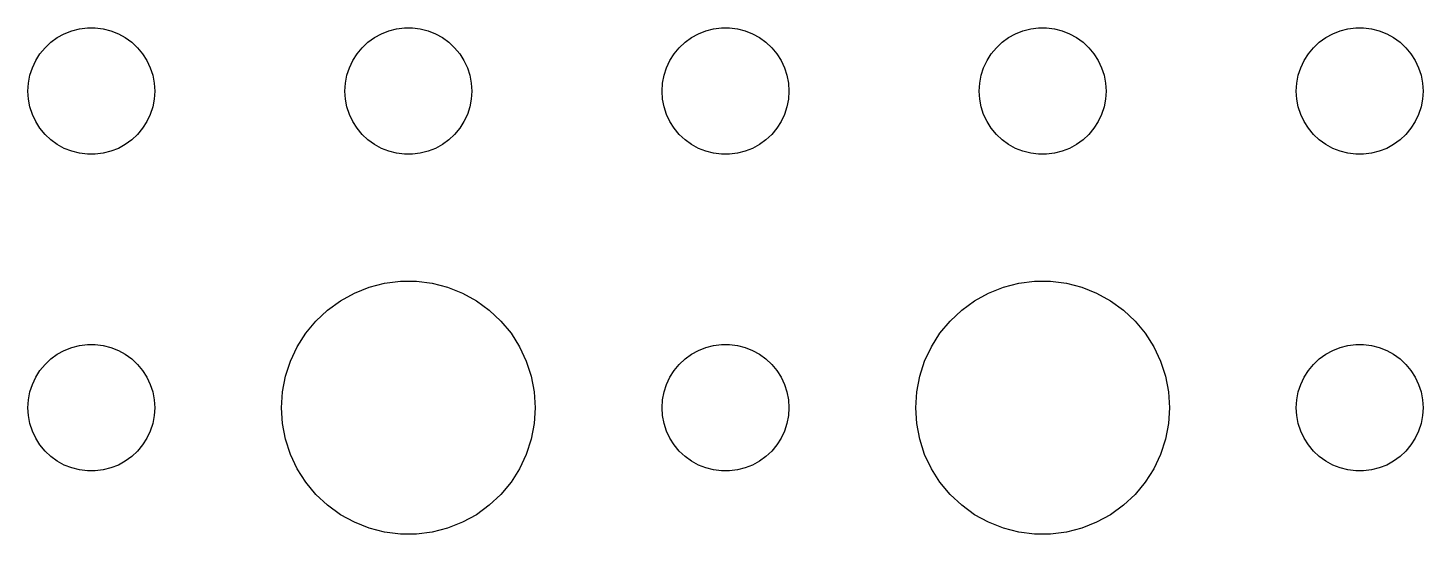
# Model space of a CAD drawing. Header units: metres. Extents: x -157 to 157, y -157 to 157.
# Drawn here: x -114 to -81, y 42.01 to 54 of the extents above; entities that cross this region are included whole.
import ezdxf

# ---------------------------------------------------------------- set-up
doc = ezdxf.new("R2010")
doc.units = ezdxf.units.M

msp = doc.modelspace()

# ---------------------------------------------------------------- linework, layer by layer
for p, q in [((-113.304, 53.7665), (-113.139, 53.8572)), ((-113.139, 53.8572), (-112.964, 53.9266)), ((-112.964, 53.9266), (-112.781, 53.9734)), ((-112.781, 53.9734), (-112.594, 53.997)), ((-112.594, 53.997), (-112.406, 53.997)), ((-112.406, 53.997), (-112.219, 53.9734)), ((-112.219, 53.9734), (-112.036, 53.9266)), ((-112.036, 53.9266), (-111.861, 53.8572)), ((-111.861, 53.8572), (-111.696, 53.7665)), ((-105.804, 53.7665), (-105.639, 53.8572)), ((-105.639, 53.8572), (-105.464, 53.9266)), ((-105.464, 53.9266), (-105.281, 53.9734)), ((-105.281, 53.9734), (-105.094, 53.997)), ((-105.094, 53.997), (-104.906, 53.997)), ((-104.906, 53.997), (-104.719, 53.9734)), ((-104.719, 53.9734), (-104.536, 53.9266)), ((-104.536, 53.9266), (-104.361, 53.8572)), ((-104.361, 53.8572), (-104.196, 53.7665)), ((-98.3037, 53.7665), (-98.1387, 53.8572)), ((-98.1387, 53.8572), (-97.9635, 53.9266)), ((-97.9635, 53.9266), (-97.7811, 53.9734)), ((-97.7811, 53.9734), (-97.5942, 53.997)), ((-97.5942, 53.997), (-97.4058, 53.997)), ((-97.4058, 53.997), (-97.2189, 53.9734)), ((-97.2189, 53.9734), (-97.0365, 53.9266)), ((-97.0365, 53.9266), (-96.8613, 53.8572)), ((-96.8613, 53.8572), (-96.6963, 53.7665)), ((-90.8037, 53.7665), (-90.6387, 53.8572)), ((-90.6387, 53.8572), (-90.4635, 53.9266)), ((-90.4635, 53.9266), (-90.2811, 53.9734)), ((-90.2811, 53.9734), (-90.0942, 53.997)), ((-90.0942, 53.997), (-89.9058, 53.997)), ((-89.9058, 53.997), (-89.7189, 53.9734)), ((-89.7189, 53.9734), (-89.5365, 53.9266)), ((-89.5365, 53.9266), (-89.3613, 53.8572)), ((-89.3613, 53.8572), (-89.1963, 53.7665)), ((-83.3037, 53.7665), (-83.1387, 53.8572)), ((-83.1387, 53.8572), (-82.9635, 53.9266)), ((-82.9635, 53.9266), (-82.7811, 53.9734)), ((-82.7811, 53.9734), (-82.5942, 53.997)), ((-82.5942, 53.997), (-82.4058, 53.997)), ((-82.4058, 53.997), (-82.2189, 53.9734)), ((-82.2189, 53.9734), (-82.0365, 53.9266)), ((-82.0365, 53.9266), (-81.8613, 53.8572)), ((-81.8613, 53.8572), (-81.6963, 53.7665)), ((-113.714, 53.3817), (-113.593, 53.5268)), ((-113.593, 53.5268), (-113.456, 53.6558)), ((-113.456, 53.6558), (-113.304, 53.7665)), ((-111.696, 53.7665), (-111.544, 53.6558)), ((-111.544, 53.6558), (-111.407, 53.5268)), ((-111.407, 53.5268), (-111.286, 53.3817)), ((-106.214, 53.3817), (-106.093, 53.5268)), ((-106.093, 53.5268), (-105.956, 53.6558)), ((-105.956, 53.6558), (-105.804, 53.7665)), ((-104.196, 53.7665), (-104.044, 53.6558)), ((-104.044, 53.6558), (-103.907, 53.5268)), ((-103.907, 53.5268), (-103.786, 53.3817)), ((-98.7135, 53.3817), (-98.5934, 53.5268)), ((-98.5934, 53.5268), (-98.4561, 53.6558)), ((-98.4561, 53.6558), (-98.3037, 53.7665)), ((-96.6963, 53.7665), (-96.5439, 53.6558)), ((-96.5439, 53.6558), (-96.4065, 53.5268)), ((-96.4065, 53.5268), (-96.2865, 53.3817)), ((-91.2135, 53.3817), (-91.0934, 53.5268)), ((-91.0934, 53.5268), (-90.9561, 53.6558)), ((-90.9561, 53.6558), (-90.8037, 53.7665)), ((-89.1963, 53.7665), (-89.0439, 53.6558)), ((-89.0439, 53.6558), (-88.9065, 53.5268)), ((-88.9065, 53.5268), (-88.7865, 53.3817)), ((-83.7135, 53.3817), (-83.5934, 53.5268)), ((-83.5934, 53.5268), (-83.4561, 53.6558)), ((-83.4561, 53.6558), (-83.3037, 53.7665)), ((-81.6963, 53.7665), (-81.5439, 53.6558)), ((-81.5439, 53.6558), (-81.4065, 53.5268)), ((-81.4065, 53.5268), (-81.2865, 53.3817)), ((-113.895, 53.0522), (-113.814, 53.2226)), ((-113.814, 53.2226), (-113.714, 53.3817)), ((-111.286, 53.3817), (-111.186, 53.2226)), ((-111.186, 53.2226), (-111.105, 53.0522)), ((-106.395, 53.0522), (-106.314, 53.2226)), ((-106.314, 53.2226), (-106.214, 53.3817)), ((-103.786, 53.3817), (-103.686, 53.2226)), ((-103.686, 53.2226), (-103.605, 53.0522)), ((-98.8947, 53.0522), (-98.8145, 53.2226)), ((-98.8145, 53.2226), (-98.7135, 53.3817)), ((-96.2865, 53.3817), (-96.1855, 53.2226)), ((-96.1855, 53.2226), (-96.1053, 53.0522)), ((-91.3947, 53.0522), (-91.3145, 53.2226)), ((-91.3145, 53.2226), (-91.2135, 53.3817)), ((-88.7865, 53.3817), (-88.6855, 53.2226)), ((-88.6855, 53.2226), (-88.6053, 53.0522)), ((-83.8947, 53.0522), (-83.8145, 53.2226)), ((-83.8145, 53.2226), (-83.7135, 53.3817)), ((-81.2865, 53.3817), (-81.1855, 53.2226)), ((-81.1855, 53.2226), (-81.1053, 53.0522)), ((-113.988, 52.688), (-113.953, 52.873)), ((-113.953, 52.873), (-113.895, 53.0522)), ((-111.105, 53.0522), (-111.047, 52.873)), ((-111.047, 52.873), (-111.012, 52.688)), ((-106.488, 52.688), (-106.453, 52.873)), ((-106.453, 52.873), (-106.395, 53.0522)), ((-103.605, 53.0522), (-103.547, 52.873)), ((-103.547, 52.873), (-103.512, 52.688)), ((-98.9882, 52.688), (-98.9529, 52.873)), ((-98.9529, 52.873), (-98.8947, 53.0522)), ((-96.1053, 53.0522), (-96.0471, 52.873)), ((-96.0471, 52.873), (-96.0118, 52.688)), ((-91.4882, 52.688), (-91.4529, 52.873)), ((-91.4529, 52.873), (-91.3947, 53.0522)), ((-88.6053, 53.0522), (-88.5471, 52.873)), ((-88.5471, 52.873), (-88.5118, 52.688)), ((-83.9882, 52.688), (-83.9529, 52.873)), ((-83.9529, 52.873), (-83.8947, 53.0522)), ((-81.1053, 53.0522), (-81.0471, 52.873)), ((-81.0471, 52.873), (-81.0118, 52.688)), ((-114, 52.5), (-113.988, 52.688)), ((-113.988, 52.312), (-114, 52.5)), ((-111.012, 52.688), (-111, 52.5)), ((-111, 52.5), (-111.012, 52.312)), ((-106.5, 52.5), (-106.488, 52.688)), ((-106.488, 52.312), (-106.5, 52.5)), ((-103.512, 52.688), (-103.5, 52.5)), ((-103.5, 52.5), (-103.512, 52.312)), ((-99, 52.5), (-98.9882, 52.688)), ((-98.9882, 52.312), (-99, 52.5)), ((-96.0118, 52.688), (-96, 52.5)), ((-96, 52.5), (-96.0118, 52.312)), ((-91.5, 52.5), (-91.4882, 52.688)), ((-91.4882, 52.312), (-91.5, 52.5)), ((-88.5118, 52.688), (-88.5, 52.5)), ((-88.5, 52.5), (-88.5118, 52.312)), ((-84, 52.5), (-83.9882, 52.688)), ((-83.9882, 52.312), (-84, 52.5)), ((-81.0118, 52.688), (-81, 52.5)), ((-81, 52.5), (-81.0118, 52.312)), ((-113.953, 52.127), (-113.988, 52.312)), ((-111.012, 52.312), (-111.047, 52.127)), ((-106.453, 52.127), (-106.488, 52.312)), ((-103.512, 52.312), (-103.547, 52.127)), ((-98.9529, 52.127), (-98.9882, 52.312)), ((-96.0118, 52.312), (-96.0471, 52.127)), ((-91.4529, 52.127), (-91.4882, 52.312)), ((-88.5118, 52.312), (-88.5471, 52.127)), ((-83.9529, 52.127), (-83.9882, 52.312)), ((-81.0118, 52.312), (-81.0471, 52.127)), ((-113.895, 51.9478), (-113.953, 52.127)), ((-113.814, 51.7774), (-113.895, 51.9478)), ((-111.105, 51.9478), (-111.186, 51.7774)), ((-111.047, 52.127), (-111.105, 51.9478)), ((-106.395, 51.9478), (-106.453, 52.127)), ((-106.314, 51.7774), (-106.395, 51.9478)), ((-103.605, 51.9478), (-103.686, 51.7774)), ((-103.547, 52.127), (-103.605, 51.9478)), ((-98.8947, 51.9478), (-98.9529, 52.127)), ((-98.8145, 51.7774), (-98.8947, 51.9478)), ((-96.1053, 51.9478), (-96.1855, 51.7774)), ((-96.0471, 52.127), (-96.1053, 51.9478)), ((-91.3947, 51.9478), (-91.4529, 52.127)), ((-91.3145, 51.7774), (-91.3947, 51.9478)), ((-88.6053, 51.9478), (-88.6855, 51.7774)), ((-88.5471, 52.127), (-88.6053, 51.9478)), ((-83.8947, 51.9478), (-83.9529, 52.127)), ((-83.8145, 51.7774), (-83.8947, 51.9478)), ((-81.1053, 51.9478), (-81.1855, 51.7774)), ((-81.0471, 52.127), (-81.1053, 51.9478)), ((-113.714, 51.6183), (-113.814, 51.7774)), ((-113.593, 51.4732), (-113.714, 51.6183)), ((-111.286, 51.6183), (-111.407, 51.4732)), ((-111.186, 51.7774), (-111.286, 51.6183)), ((-106.214, 51.6183), (-106.314, 51.7774)), ((-106.093, 51.4732), (-106.214, 51.6183)), ((-103.786, 51.6183), (-103.907, 51.4732)), ((-103.686, 51.7774), (-103.786, 51.6183)), ((-98.7135, 51.6183), (-98.8145, 51.7774)), ((-98.5934, 51.4732), (-98.7135, 51.6183)), ((-96.2865, 51.6183), (-96.4065, 51.4732)), ((-96.1855, 51.7774), (-96.2865, 51.6183)), ((-91.2135, 51.6183), (-91.3145, 51.7774)), ((-91.0934, 51.4732), (-91.2135, 51.6183)), ((-88.7865, 51.6183), (-88.9065, 51.4732)), ((-88.6855, 51.7774), (-88.7865, 51.6183)), ((-83.7135, 51.6183), (-83.8145, 51.7774)), ((-83.5934, 51.4732), (-83.7135, 51.6183)), ((-81.2865, 51.6183), (-81.4065, 51.4732)), ((-81.1855, 51.7774), (-81.2865, 51.6183)), ((-113.456, 51.3442), (-113.593, 51.4732)), ((-113.304, 51.2335), (-113.456, 51.3442)), ((-113.139, 51.1428), (-113.304, 51.2335)), ((-111.696, 51.2335), (-111.861, 51.1428)), ((-111.544, 51.3442), (-111.696, 51.2335)), ((-111.407, 51.4732), (-111.544, 51.3442)), ((-105.956, 51.3442), (-106.093, 51.4732)), ((-105.804, 51.2335), (-105.956, 51.3442)), ((-105.639, 51.1428), (-105.804, 51.2335)), ((-104.196, 51.2335), (-104.361, 51.1428)), ((-104.044, 51.3442), (-104.196, 51.2335)), ((-103.907, 51.4732), (-104.044, 51.3442)), ((-98.4561, 51.3442), (-98.5934, 51.4732)), ((-98.3037, 51.2335), (-98.4561, 51.3442)), ((-98.1387, 51.1428), (-98.3037, 51.2335)), ((-96.6963, 51.2335), (-96.8613, 51.1428)), ((-96.5439, 51.3442), (-96.6963, 51.2335)), ((-96.4065, 51.4732), (-96.5439, 51.3442)), ((-90.9561, 51.3442), (-91.0934, 51.4732)), ((-90.8037, 51.2335), (-90.9561, 51.3442)), ((-90.6387, 51.1428), (-90.8037, 51.2335)), ((-89.1963, 51.2335), (-89.3613, 51.1428)), ((-89.0439, 51.3442), (-89.1963, 51.2335)), ((-88.9065, 51.4732), (-89.0439, 51.3442)), ((-83.4561, 51.3442), (-83.5934, 51.4732)), ((-83.3037, 51.2335), (-83.4561, 51.3442)), ((-83.1387, 51.1428), (-83.3037, 51.2335)), ((-81.6963, 51.2335), (-81.8613, 51.1428)), ((-81.5439, 51.3442), (-81.6963, 51.2335)), ((-81.4065, 51.4732), (-81.5439, 51.3442)), ((-112.964, 51.0734), (-113.139, 51.1428)), ((-112.781, 51.0266), (-112.964, 51.0734)), ((-112.594, 51.003), (-112.781, 51.0266)), ((-112.406, 51.003), (-112.594, 51.003)), ((-112.219, 51.0266), (-112.406, 51.003)), ((-112.036, 51.0734), (-112.219, 51.0266)), ((-111.861, 51.1428), (-112.036, 51.0734)), ((-105.464, 51.0734), (-105.639, 51.1428)), ((-105.281, 51.0266), (-105.464, 51.0734)), ((-105.094, 51.003), (-105.281, 51.0266)), ((-104.906, 51.003), (-105.094, 51.003)), ((-104.719, 51.0266), (-104.906, 51.003)), ((-104.536, 51.0734), (-104.719, 51.0266)), ((-104.361, 51.1428), (-104.536, 51.0734)), ((-97.9635, 51.0734), (-98.1387, 51.1428)), ((-97.7811, 51.0266), (-97.9635, 51.0734)), ((-97.5942, 51.003), (-97.7811, 51.0266)), ((-97.4058, 51.003), (-97.5942, 51.003)), ((-97.2189, 51.0266), (-97.4058, 51.003)), ((-97.0365, 51.0734), (-97.2189, 51.0266)), ((-96.8613, 51.1428), (-97.0365, 51.0734)), ((-90.4635, 51.0734), (-90.6387, 51.1428)), ((-90.2811, 51.0266), (-90.4635, 51.0734)), ((-90.0942, 51.003), (-90.2811, 51.0266)), ((-89.9058, 51.003), (-90.0942, 51.003)), ((-89.7189, 51.0266), (-89.9058, 51.003)), ((-89.5365, 51.0734), (-89.7189, 51.0266)), ((-89.3613, 51.1428), (-89.5365, 51.0734)), ((-82.9635, 51.0734), (-83.1387, 51.1428)), ((-82.7811, 51.0266), (-82.9635, 51.0734)), ((-82.5942, 51.003), (-82.7811, 51.0266)), ((-82.4058, 51.003), (-82.5942, 51.003)), ((-82.2189, 51.0266), (-82.4058, 51.003)), ((-82.0365, 51.0734), (-82.2189, 51.0266)), ((-81.8613, 51.1428), (-82.0365, 51.0734)), ((-106.277, 47.7145), (-105.927, 47.8532)), ((-105.927, 47.8532), (-105.562, 47.9469)), ((-105.562, 47.9469), (-105.188, 47.9941)), ((-105.188, 47.9941), (-104.812, 47.9941)), ((-104.812, 47.9941), (-104.438, 47.9469)), ((-104.438, 47.9469), (-104.073, 47.8532)), ((-104.073, 47.8532), (-103.723, 47.7145)), ((-91.2773, 47.7145), (-90.927, 47.8532)), ((-90.927, 47.8532), (-90.5621, 47.9469)), ((-90.5621, 47.9469), (-90.1884, 47.9941)), ((-90.1884, 47.9941), (-89.8116, 47.9941)), ((-89.8116, 47.9941), (-89.4379, 47.9469)), ((-89.4379, 47.9469), (-89.073, 47.8532)), ((-89.073, 47.8532), (-88.7227, 47.7145)), ((-106.912, 47.3115), (-106.607, 47.533)), ((-106.607, 47.533), (-106.277, 47.7145)), ((-103.723, 47.7145), (-103.393, 47.533)), ((-103.393, 47.533), (-103.088, 47.3115)), ((-91.9123, 47.3115), (-91.6075, 47.533)), ((-91.6075, 47.533), (-91.2773, 47.7145)), ((-88.7227, 47.7145), (-88.3925, 47.533)), ((-88.3925, 47.533), (-88.0877, 47.3115)), ((-107.187, 47.0536), (-106.912, 47.3115)), ((-103.088, 47.3115), (-102.813, 47.0536)), ((-92.1869, 47.0536), (-91.9123, 47.3115)), ((-88.0877, 47.3115), (-87.8131, 47.0536)), ((-107.427, 46.7634), (-107.187, 47.0536)), ((-102.813, 47.0536), (-102.573, 46.7634)), ((-92.427, 46.7634), (-92.1869, 47.0536)), ((-87.8131, 47.0536), (-87.573, 46.7634)), ((-107.629, 46.4453), (-107.427, 46.7634)), ((-102.573, 46.7634), (-102.371, 46.4453)), ((-92.6289, 46.4453), (-92.427, 46.7634)), ((-87.573, 46.7634), (-87.3711, 46.4453)), ((-113.456, 46.1558), (-113.304, 46.2665)), ((-113.304, 46.2665), (-113.139, 46.3572)), ((-113.139, 46.3572), (-112.964, 46.4266)), ((-112.964, 46.4266), (-112.781, 46.4734)), ((-112.781, 46.4734), (-112.594, 46.497)), ((-112.594, 46.497), (-112.406, 46.497)), ((-112.406, 46.497), (-112.219, 46.4734)), ((-112.219, 46.4734), (-112.036, 46.4266)), ((-112.036, 46.4266), (-111.861, 46.3572)), ((-111.861, 46.3572), (-111.696, 46.2665)), ((-111.696, 46.2665), (-111.544, 46.1558)), ((-107.789, 46.1044), (-107.629, 46.4453)), ((-102.371, 46.4453), (-102.211, 46.1044)), ((-98.4561, 46.1558), (-98.3037, 46.2665)), ((-98.3037, 46.2665), (-98.1387, 46.3572)), ((-98.1387, 46.3572), (-97.9635, 46.4266)), ((-97.9635, 46.4266), (-97.7811, 46.4734)), ((-97.7811, 46.4734), (-97.5942, 46.497)), ((-97.5942, 46.497), (-97.4058, 46.497)), ((-97.4058, 46.497), (-97.2189, 46.4734)), ((-97.2189, 46.4734), (-97.0365, 46.4266)), ((-97.0365, 46.4266), (-96.8613, 46.3572)), ((-96.8613, 46.3572), (-96.6963, 46.2665)), ((-96.6963, 46.2665), (-96.5439, 46.1558)), ((-92.7893, 46.1044), (-92.6289, 46.4453)), ((-87.3711, 46.4453), (-87.2107, 46.1044)), ((-83.4561, 46.1558), (-83.3037, 46.2665)), ((-83.3037, 46.2665), (-83.1387, 46.3572)), ((-83.1387, 46.3572), (-82.9635, 46.4266)), ((-82.9635, 46.4266), (-82.7811, 46.4734)), ((-82.7811, 46.4734), (-82.5942, 46.497)), ((-82.5942, 46.497), (-82.4058, 46.497)), ((-82.4058, 46.497), (-82.2189, 46.4734)), ((-82.2189, 46.4734), (-82.0365, 46.4266)), ((-82.0365, 46.4266), (-81.8613, 46.3572)), ((-81.8613, 46.3572), (-81.6963, 46.2665)), ((-81.6963, 46.2665), (-81.5439, 46.1558)), ((-113.814, 45.7226), (-113.714, 45.8817)), ((-113.714, 45.8817), (-113.593, 46.0268)), ((-113.593, 46.0268), (-113.456, 46.1558)), ((-111.544, 46.1558), (-111.407, 46.0268)), ((-111.407, 46.0268), (-111.286, 45.8817)), ((-111.286, 45.8817), (-111.186, 45.7226)), ((-107.906, 45.7461), (-107.789, 46.1044)), ((-102.211, 46.1044), (-102.094, 45.7461)), ((-98.8145, 45.7226), (-98.7135, 45.8817)), ((-98.7135, 45.8817), (-98.5934, 46.0268)), ((-98.5934, 46.0268), (-98.4561, 46.1558)), ((-96.5439, 46.1558), (-96.4065, 46.0268)), ((-96.4065, 46.0268), (-96.2865, 45.8817)), ((-96.2865, 45.8817), (-96.1855, 45.7226)), ((-92.9057, 45.7461), (-92.7893, 46.1044)), ((-87.2107, 46.1044), (-87.0943, 45.7461)), ((-83.8145, 45.7226), (-83.7135, 45.8817)), ((-83.7135, 45.8817), (-83.5934, 46.0268)), ((-83.5934, 46.0268), (-83.4561, 46.1558)), ((-81.5439, 46.1558), (-81.4065, 46.0268)), ((-81.4065, 46.0268), (-81.2865, 45.8817)), ((-81.2865, 45.8817), (-81.1855, 45.7226)), ((-113.953, 45.373), (-113.895, 45.5522)), ((-113.895, 45.5522), (-113.814, 45.7226)), ((-111.186, 45.7226), (-111.105, 45.5522)), ((-111.105, 45.5522), (-111.047, 45.373)), ((-107.976, 45.376), (-107.906, 45.7461)), ((-102.094, 45.7461), (-102.024, 45.376)), ((-98.9529, 45.373), (-98.8947, 45.5522)), ((-98.8947, 45.5522), (-98.8145, 45.7226)), ((-96.1855, 45.7226), (-96.1053, 45.5522)), ((-96.1053, 45.5522), (-96.0471, 45.373)), ((-92.9763, 45.376), (-92.9057, 45.7461)), ((-87.0943, 45.7461), (-87.0237, 45.376)), ((-83.9529, 45.373), (-83.8947, 45.5522)), ((-83.8947, 45.5522), (-83.8145, 45.7226)), ((-81.1855, 45.7226), (-81.1053, 45.5522)), ((-81.1053, 45.5522), (-81.0471, 45.373)), ((-113.988, 45.188), (-113.953, 45.373)), ((-111.047, 45.373), (-111.012, 45.188)), ((-108, 45), (-107.976, 45.376)), ((-102.024, 45.376), (-102, 45)), ((-98.9882, 45.188), (-98.9529, 45.373)), ((-96.0471, 45.373), (-96.0118, 45.188)), ((-93, 45), (-92.9763, 45.376)), ((-87.0237, 45.376), (-87, 45)), ((-83.9882, 45.188), (-83.9529, 45.373)), ((-81.0471, 45.373), (-81.0118, 45.188)), ((-114, 45), (-113.988, 45.188)), ((-113.988, 44.812), (-114, 45)), ((-111.012, 45.188), (-111, 45)), ((-111, 45), (-111.012, 44.812)), ((-107.976, 44.624), (-108, 45)), ((-102, 45), (-102.024, 44.624)), ((-99, 45), (-98.9882, 45.188)), ((-98.9882, 44.812), (-99, 45)), ((-96.0118, 45.188), (-96, 45)), ((-96, 45), (-96.0118, 44.812)), ((-92.9763, 44.624), (-93, 45)), ((-87, 45), (-87.0237, 44.624)), ((-84, 45), (-83.9882, 45.188)), ((-83.9882, 44.812), (-84, 45)), ((-81.0118, 45.188), (-81, 45)), ((-81, 45), (-81.0118, 44.812)), ((-113.953, 44.627), (-113.988, 44.812)), ((-113.895, 44.4478), (-113.953, 44.627)), ((-111.047, 44.627), (-111.105, 44.4478)), ((-111.012, 44.812), (-111.047, 44.627)), ((-107.906, 44.2539), (-107.976, 44.624)), ((-102.024, 44.624), (-102.094, 44.2539)), ((-98.9529, 44.627), (-98.9882, 44.812)), ((-98.8947, 44.4478), (-98.9529, 44.627)), ((-96.0471, 44.627), (-96.1053, 44.4478)), ((-96.0118, 44.812), (-96.0471, 44.627)), ((-92.9057, 44.2539), (-92.9763, 44.624)), ((-87.0237, 44.624), (-87.0943, 44.2539)), ((-83.9529, 44.627), (-83.9882, 44.812)), ((-83.8947, 44.4478), (-83.9529, 44.627)), ((-81.0471, 44.627), (-81.1053, 44.4478)), ((-81.0118, 44.812), (-81.0471, 44.627)), ((-113.814, 44.2774), (-113.895, 44.4478)), ((-113.714, 44.1183), (-113.814, 44.2774)), ((-111.186, 44.2774), (-111.286, 44.1183)), ((-111.105, 44.4478), (-111.186, 44.2774)), ((-107.789, 43.8956), (-107.906, 44.2539)), ((-102.094, 44.2539), (-102.211, 43.8956)), ((-98.8145, 44.2774), (-98.8947, 44.4478)), ((-98.7135, 44.1183), (-98.8145, 44.2774)), ((-96.1855, 44.2774), (-96.2865, 44.1183)), ((-96.1053, 44.4478), (-96.1855, 44.2774)), ((-92.7893, 43.8956), (-92.9057, 44.2539)), ((-87.0943, 44.2539), (-87.2107, 43.8956)), ((-83.8145, 44.2774), (-83.8947, 44.4478)), ((-83.7135, 44.1183), (-83.8145, 44.2774)), ((-81.1855, 44.2774), (-81.2865, 44.1183)), ((-81.1053, 44.4478), (-81.1855, 44.2774)), ((-113.593, 43.9732), (-113.714, 44.1183)), ((-113.456, 43.8442), (-113.593, 43.9732)), ((-111.407, 43.9732), (-111.544, 43.8442)), ((-111.286, 44.1183), (-111.407, 43.9732)), ((-107.629, 43.5547), (-107.789, 43.8956)), ((-102.211, 43.8956), (-102.371, 43.5547)), ((-98.5934, 43.9732), (-98.7135, 44.1183)), ((-98.4561, 43.8442), (-98.5934, 43.9732)), ((-96.4065, 43.9732), (-96.5439, 43.8442)), ((-96.2865, 44.1183), (-96.4065, 43.9732)), ((-92.6289, 43.5547), (-92.7893, 43.8956)), ((-87.2107, 43.8956), (-87.3711, 43.5547)), ((-83.5934, 43.9732), (-83.7135, 44.1183)), ((-83.4561, 43.8442), (-83.5934, 43.9732)), ((-81.4065, 43.9732), (-81.5439, 43.8442)), ((-81.2865, 44.1183), (-81.4065, 43.9732)), ((-113.304, 43.7335), (-113.456, 43.8442)), ((-113.139, 43.6428), (-113.304, 43.7335)), ((-112.964, 43.5734), (-113.139, 43.6428)), ((-112.781, 43.5266), (-112.964, 43.5734)), ((-112.036, 43.5734), (-112.219, 43.5266)), ((-111.861, 43.6428), (-112.036, 43.5734)), ((-111.696, 43.7335), (-111.861, 43.6428)), ((-111.544, 43.8442), (-111.696, 43.7335)), ((-98.3037, 43.7335), (-98.4561, 43.8442)), ((-98.1387, 43.6428), (-98.3037, 43.7335)), ((-97.9635, 43.5734), (-98.1387, 43.6428)), ((-97.7811, 43.5266), (-97.9635, 43.5734)), ((-97.0365, 43.5734), (-97.2189, 43.5266)), ((-96.8613, 43.6428), (-97.0365, 43.5734)), ((-96.6963, 43.7335), (-96.8613, 43.6428)), ((-96.5439, 43.8442), (-96.6963, 43.7335)), ((-83.3037, 43.7335), (-83.4561, 43.8442)), ((-83.1387, 43.6428), (-83.3037, 43.7335)), ((-82.9635, 43.5734), (-83.1387, 43.6428)), ((-82.7811, 43.5266), (-82.9635, 43.5734)), ((-82.0365, 43.5734), (-82.2189, 43.5266)), ((-81.8613, 43.6428), (-82.0365, 43.5734)), ((-81.6963, 43.7335), (-81.8613, 43.6428)), ((-81.5439, 43.8442), (-81.6963, 43.7335)), ((-112.594, 43.503), (-112.781, 43.5266)), ((-112.406, 43.503), (-112.594, 43.503)), ((-112.219, 43.5266), (-112.406, 43.503)), ((-107.427, 43.2366), (-107.629, 43.5547)), ((-107.187, 42.9464), (-107.427, 43.2366)), ((-102.573, 43.2366), (-102.813, 42.9464)), ((-102.371, 43.5547), (-102.573, 43.2366)), ((-97.5942, 43.503), (-97.7811, 43.5266)), ((-97.4058, 43.503), (-97.5942, 43.503)), ((-97.2189, 43.5266), (-97.4058, 43.503)), ((-92.427, 43.2366), (-92.6289, 43.5547)), ((-92.1869, 42.9464), (-92.427, 43.2366)), ((-87.573, 43.2366), (-87.8131, 42.9464)), ((-87.3711, 43.5547), (-87.573, 43.2366)), ((-82.5942, 43.503), (-82.7811, 43.5266)), ((-82.4058, 43.503), (-82.5942, 43.503)), ((-82.2189, 43.5266), (-82.4058, 43.503)), ((-106.912, 42.6885), (-107.187, 42.9464)), ((-102.813, 42.9464), (-103.088, 42.6885)), ((-91.9123, 42.6885), (-92.1869, 42.9464)), ((-87.8131, 42.9464), (-88.0877, 42.6885)), ((-106.607, 42.467), (-106.912, 42.6885)), ((-103.088, 42.6885), (-103.393, 42.467)), ((-91.6075, 42.467), (-91.9123, 42.6885)), ((-88.0877, 42.6885), (-88.3925, 42.467)), ((-106.277, 42.2855), (-106.607, 42.467)), ((-105.927, 42.1468), (-106.277, 42.2855)), ((-103.723, 42.2855), (-104.073, 42.1468)), ((-103.393, 42.467), (-103.723, 42.2855)), ((-91.2773, 42.2855), (-91.6075, 42.467)), ((-90.927, 42.1468), (-91.2773, 42.2855)), ((-88.7227, 42.2855), (-89.073, 42.1468)), ((-88.3925, 42.467), (-88.7227, 42.2855)), ((-105.562, 42.0531), (-105.927, 42.1468)), ((-105.188, 42.0059), (-105.562, 42.0531)), ((-104.812, 42.0059), (-105.188, 42.0059)), ((-104.438, 42.0531), (-104.812, 42.0059)), ((-104.073, 42.1468), (-104.438, 42.0531)), ((-90.5621, 42.0531), (-90.927, 42.1468)), ((-90.1884, 42.0059), (-90.5621, 42.0531)), ((-89.8116, 42.0059), (-90.1884, 42.0059)), ((-89.4379, 42.0531), (-89.8116, 42.0059)), ((-89.073, 42.1468), (-89.4379, 42.0531))]:
    msp.add_line(p, q)

doc.saveas('drawing.dxf')
